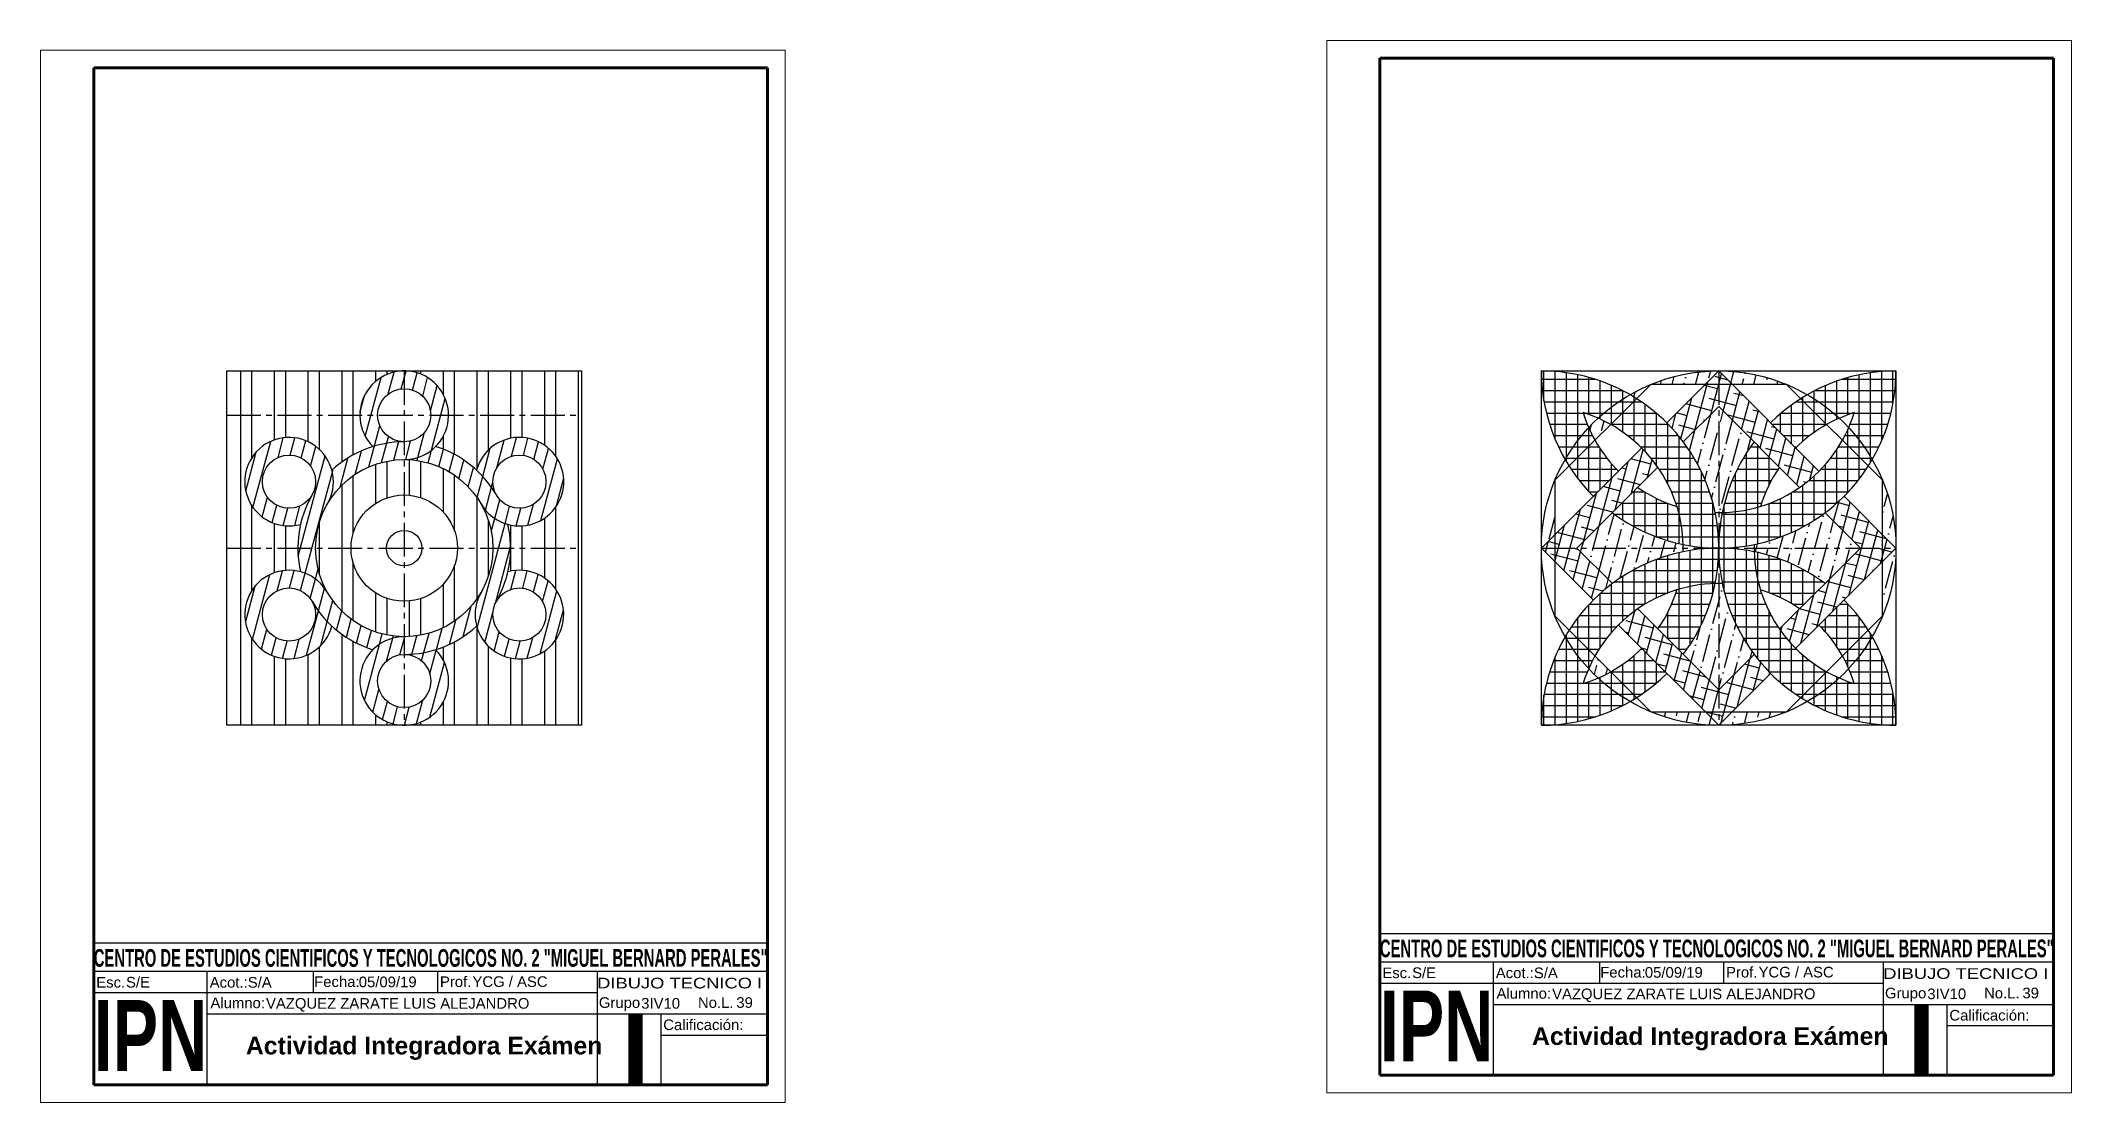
# Model space of a CAD drawing. Header units: millimetres. Extents: x 69047 to 69620, y 31794 to 32093.
import ezdxf
from ezdxf.enums import TextEntityAlignment as Align

# ---------------------------------------------------------------- set-up
doc = ezdxf.new("R2010")
doc.units = ezdxf.units.MM
doc.header["$LTSCALE"] = 0.5
doc.linetypes.add('CENTER2', pattern=[28.575, 19.05, -3.175, 3.175, -3.175])
for name, color, linetype, lineweight in [('Cuadro de Datos', 5, 'Continuous', 30), ('Linea continua fina', 1, 'Continuous', 30), ('linea continua gruesa', 4, 'Continuous', 70), ('Linea de ejes', 6, 'CENTER2', 5), ('Línea Continua Fina', 1, 'Continuous', 5), ('Margen', 4, 'Continuous', 70), ('Texto', 1, 'Continuous', 30)]:
    doc.layers.add(name, color=color, linetype=linetype, lineweight=lineweight)
doc.styles.add('IPN', font='', dxfattribs={"height": 20})
doc.styles.add('TEXT', font='arial.ttf', dxfattribs={"height": 3})
doc.styles.add('TÍTULO', font='', dxfattribs={"height": 5})
doc.styles.get('IPN').set_extended_font_data('Arial', bold=True)
doc.styles.get('TÍTULO').set_extended_font_data('Arial', bold=True)

# ---------------------------------------------------------------- blocks, each defined once
blk = doc.blocks.new('*U5')
at = {"layer": 'linea continua gruesa', "lineweight": 30}
blk.add_circle((0, 0), 7.5, dxfattribs=at)
blk.add_arc((0, 0), 12.5, 270, 224.9643, dxfattribs=at)
blk = doc.blocks.new('*U6')
at = {"layer": 'linea continua gruesa', "color": 0, "linetype": 'ByBlock', "lineweight": -2, "transparency": 16777216}
blk.add_blockref('*U5', (69150, 31987.5), dxfattribs=at)
for p, rotation in [((69117.52, 31968.75), 59.99999999999999), ((69182.48, 31968.75), 299.9999999999999), ((69117.52, 31931.25), 120), ((69182.48, 31931.25), 240), ((69150, 31912.5), 180)]:
    blk.add_blockref('*U5', p, dxfattribs=dict(at, rotation=rotation))
blk = doc.blocks.new('Cuadro de Datos Hoja A4')
at = {"layer": 'Cuadro de Datos'}
for p, q in [((15, 45), (205, 45)), ((15, 5), (15, 45)), ((205, 45), (205, 5)), ((15, 37), (205, 37)), ((47, 5), (47, 37)), ((77, 31), (77, 37)), ((112, 31), (112, 37)), ((157, 5), (157, 37)), ((15, 31), (157, 31)), ((47, 25), (205, 25)), ((175, 5), (175, 25)), ((175, 19), (205, 19)), ((205, 5), (15, 5))]:
    blk.add_line(p, q, dxfattribs=at)
at = {"layer": 'Línea Continua Fina'}
for p, q in [((0, 297), (210, 297)), ((0, 0), (0, 297)), ((210, 297), (210, 0)), ((210, 0), (0, 0))]:
    blk.add_line(p, q, dxfattribs=at)
at = {"layer": 'Margen'}
for p, q in [((15, 292), (205, 292)), ((15, 5), (15, 292)), ((205, 292), (205, 5)), ((205, 5), (15, 5))]:
    blk.add_line(p, q, dxfattribs=at)
at = {"layer": 'Línea Continua Fina', "color": 0}
for s, height, style, width, p, p2 in [('CENTRO DE ESTUDIOS CIENTIFICOS Y TECNOLOGICOS NO. 2 "MIGUEL BERNARD PERALES"', 5, 'TÍTULO', 0.597732, (15, 38.28), (205, 38.28)), ('DIBUJO TECNICO I', 3, 'TEXT', 1.23367, (156.95, 32.18), (203.48, 32.18)), ('IPN', 20, 'IPN', 0.687053, (15, 8.88), (47, 8.88))]:
    blk.add_text(s, height=height, dxfattribs=dict(at, style=style, width=width)).set_placement(p, p2, align=Align.FIT)
at = {"layer": 'Línea Continua Fina', "color": 0, "style": 'TEXT'}
for s, p in [('Esc.', (15.69, 32.39)), ('Acot.:', (47.69, 32.39)), ('Fecha:', (77.14, 32.57)), ('Prof. ', (112.61, 32.57)), ('Grupo              No.L.      ', (157.43, 26.68)), ('Calificación:', (175.59, 20.42))]:
    blk.add_text(s, height=3, dxfattribs=at).set_placement(p)
at = {"layer": 'Línea Continua Fina', "color": 0, "insert": (163.88, 24.97), "char_height": 20, "attachment_point": 1, "style": 'IPN'}
blk.add_mtext_dynamic_manual_height_columns('I', width=18, gutter_width=15, heights=[0], dxfattribs=at)
at = {"layer": 'Texto', "color": 0, "style": 'TEXT'}
blk.add_text('Alumno:', height=3, dxfattribs=at).set_placement((47.89, 26.59))
at = {"layer": 'Texto'}
for tag, p, height, style in [('ESC', (24.08, 32.42), 3, 'TEXT'), ('ACOT', (58.42, 32.39), 3, 'TEXT'), ('FECHA', (89.72, 32.51), 3, 'TEXT'), ('PROF', (121.78, 32.59), 3, 'TEXT'), ('ALUMNO', (63.56, 26.45), 3, 'TEXT'), ('GRUPO', (169.37, 26.46), 3, 'TEXT'), ('NO', (196.19, 26.69), 3, 'TEXT'), ('CUADRODEREFERENCIAS', (57.89, 13.54), 5, 'TÍTULO')]:
    blk.add_attdef(tag, p, '', height=height, dxfattribs=dict(at, style=style))

msp = doc.modelspace()

# ---------------------------------------------------------------- hatches: boundary and pattern name
at = {"layer": 'linea continua gruesa', "lineweight": 30}
h = msp.add_hatch(dxfattribs=at)
h.set_pattern_fill('ANSI32', color=0, angle=45)
h.paths.add_polyline_path([(69150, 31975), (69150, 31965, -0.414214), (69165, 31950), (69175, 31950, 0.414214)])
h.paths.add_polyline_path([(69175, 31950), (69165, 31950, -0.414214), (69150, 31935), (69150, 31925, 0.414214)], flags=17)
h.paths.add_polyline_path([(69150, 31935, -0.414214), (69135, 31950), (69125, 31950, 0.414214), (69150, 31925)], flags=17)
h.paths.add_polyline_path([(69150, 31965), (69150, 31975, 0.414214), (69125, 31950), (69135, 31950, -0.414214)])
h.paths.add_polyline_path([(69200, 32000), (69150, 32000, -0.414214), (69162.5, 31987.5), (69200, 31987.5)])
h.paths.add_polyline_path([(69150, 32000), (69100, 32000), (69100, 31987.5), (69137.5, 31987.5, -0.414214)])
h.paths.add_polyline_path([(69137.5, 31987.5), (69100, 31987.5), (69100, 31950), (69120, 31950, -0.056144), (69120.75, 31956.67, -2.412091), (69129.6, 31971.99, -0.112643), (69141.16, 31978.67, -0.198751)])
h.paths.add_polyline_path([(69179.25, 31956.67, -0.056144), (69180, 31950), (69200, 31950), (69200, 31987.5), (69162.5, 31987.5, -0.198751), (69158.84, 31978.67, -0.112643), (69170.4, 31971.99, -2.412091)])
h.paths.add_polyline_path([(69200, 31950), (69180, 31950, -0.056144), (69179.25, 31943.33, -2.412091), (69170.4, 31928.01, -0.112643), (69158.84, 31921.33, -0.667954), (69150, 31900), (69200, 31900)])
h.paths.add_polyline_path([(69141.16, 31921.33, -0.112643), (69129.6, 31928.01, -2.412091), (69120.75, 31943.33, -0.056144), (69120, 31950), (69100, 31950), (69100, 31900), (69150, 31900, -0.667954)])
h = msp.add_hatch(dxfattribs=at)
h.set_pattern_fill('ANSI31', color=1, angle=30)
h.paths.add_polyline_path([(69170.4, 31971.99, -0.074954), (69175.98, 31965, -0.131652), (69174.98, 31968.75, -1), (69189.98, 31968.75, -0.767327), (69175.98, 31965, 0.189195), (69158.84, 31978.67, -0.199074), (69150, 31975, -0.267949), (69171.65, 31962.5, 5.023256)])
h.paths.add_polyline_path([(69179.25, 31943.33, -0.074954), (69175.98, 31935, -0.767327), (69189.98, 31931.25, -1), (69174.98, 31931.25, -0.131652), (69175.98, 31935, 0.131652), (69180, 31950), (69175, 31950, -0.131652), (69171.65, 31937.5, 5.023256)])
h.paths.add_polyline_path([(69158.84, 31921.33, -0.074954), (69150, 31920, -0.414214), (69157.5, 31912.5, -0.414214), (69150, 31905), (69150, 31900, 0.667954)])
h.paths.add_polyline_path([(69142.5, 31912.5, -0.414214), (69150, 31920), (69150, 31925, 1), (69150, 31900), (69150, 31905, -0.414214)])
h.paths.add_polyline_path([(69150, 31995), (69150, 32000, 0.414214), (69137.5, 31987.5), (69142.5, 31987.5, -0.414214)])
h.paths.add_polyline_path([(69142.5, 31987.5), (69137.5, 31987.5, 0.198751), (69141.16, 31978.67, -0.074954), (69150, 31980, -0.414214)])
h.paths.add_polyline_path([(69162.5, 31987.5), (69157.5, 31987.5, -0.414214), (69150, 31980), (69150, 31975, 0.414214)])
h.paths.add_polyline_path([(69150, 32000), (69150, 31995, -0.414214), (69157.5, 31987.5), (69162.5, 31987.5, 0.414214)])
h.paths.add_polyline_path([(69120.75, 31956.67, -0.074954), (69124.02, 31965, -0.767327), (69110.02, 31968.75, -1), (69125.02, 31968.75, -0.131652), (69124.02, 31965, 0.131652), (69120, 31950), (69125, 31950, -0.131652), (69128.35, 31962.5, 5.023256)])
h.paths.add_polyline_path([(69129.6, 31928.01, -0.074954), (69124.02, 31935, -0.131652), (69125.02, 31931.25, -1), (69110.02, 31931.25, -0.767327), (69124.02, 31935, 0.189195), (69141.16, 31921.33, -0.199074), (69150, 31925, -0.267949), (69128.35, 31937.5, 5.023256)])
h.paths.add_polyline_path([(69170.4, 31928.01, -0.199074), (69171.65, 31937.5, -0.267949), (69150, 31925), (69150, 31920, 0.074954), (69158.84, 31921.33, 0.112643)])
h.paths.add_polyline_path([(69179.25, 31956.67, -0.199074), (69171.65, 31962.5, -0.131652), (69175, 31950), (69180, 31950, 0.056144)])
h.paths.add_polyline_path([(69150, 31980, 0.074954), (69141.16, 31978.67, 0.112643), (69129.6, 31971.99, -0.199074), (69128.35, 31962.5, -0.267949), (69150, 31975)])
h.paths.add_polyline_path([(69125, 31950), (69120, 31950, 0.056144), (69120.75, 31943.33, -0.199074), (69128.35, 31937.5, -0.131652)])
h = msp.add_hatch(dxfattribs=at)
h.set_pattern_fill('ANSI37', color=120, angle=45)
h.set_pattern_definition([(90, (170.6772, 0), (-3.175, 0), []), (180, (170.6772, 0), (-2e-16, -3.175), [])])
h.paths.add_polyline_path([(69497.53, 31992.18), (69490.24, 31984.89, -0.264542), (69510.66, 31951.01, 0.050448), (69520.68, 31950, 0.256382)])
h.paths.add_polyline_path([(69495.68, 31993.3, 0.131652), (69470.68, 32000, 0.131652), (69477.38, 31975, -0.0561), (69484.02, 31984, -0.028211), (69482.45, 31988.23, -0.028211), (69486.68, 31986.66, -0.0561)])
h.paths.add_polyline_path([(69485.79, 31980.44), (69478.5, 31973.15, 0.054681), (69485.32, 31964.64), (69492.39, 31971.72, -0.068707)])
h.paths.add_polyline_path([(69508.91, 31961.77, -0.077279), (69497.85, 31967.15), (69490.69, 31959.99, 0.110825), (69510.66, 31951.01, 0.068452)], flags=17)
h.paths.add_polyline_path([(69562.86, 31973.15), (69555.57, 31980.44, -0.264542), (69521.69, 31960.01, 0.050448), (69520.68, 31950, 0.256382)])
h.paths.add_polyline_path([(69570.68, 32000, 0.131652), (69545.68, 31993.3, -0.0561), (69554.68, 31986.66, -0.028211), (69558.91, 31988.23, -0.028211), (69557.34, 31984, -0.0561), (69563.98, 31975, 0.131652)])
h.paths.add_polyline_path([(69543.83, 31992.18, 0.054681), (69535.32, 31985.36), (69542.39, 31978.28, -0.068707), (69551.12, 31984.89)])
h.paths.add_polyline_path([(69545.68, 31993.3, 0.010823), (69543.83, 31992.18), (69551.12, 31984.89, -0.024876), (69554.68, 31986.66, 0.0561)])
h.paths.add_polyline_path([(69557.34, 31984, -0.024876), (69555.57, 31980.44), (69562.86, 31973.15, 0.010823), (69563.98, 31975, 0.0561)])
h.paths.add_polyline_path([(69485.79, 31980.44, -0.024876), (69484.02, 31984, 0.0561), (69477.38, 31975, 0.010823), (69478.5, 31973.15)])
h.paths.add_polyline_path([(69497.53, 31992.18, 0.010823), (69495.68, 31993.3, 0.0561), (69486.68, 31986.66, -0.024876), (69490.24, 31984.89)])
h.paths.add_polyline_path([(69537.83, 31972.82), (69530.67, 31979.98, 0.110825), (69521.69, 31960.01, 0.068452), (69532.45, 31961.77, -0.077279)], flags=17)
h.paths.add_polyline_path([(69530.69, 31948.99, 0.050448), (69520.68, 31950, 0.256382), (69543.83, 31907.82), (69551.12, 31915.11, -0.264542)])
h.paths.add_polyline_path([(69554.68, 31913.34, -0.024876), (69551.12, 31915.11), (69543.83, 31907.82, 0.010823), (69545.68, 31906.7, 0.0561)])
h.paths.add_polyline_path([(69563.98, 31925, -0.0561), (69557.34, 31916, -0.028211), (69558.91, 31911.77, -0.028211), (69554.68, 31913.34, -0.0561), (69545.68, 31906.7, 0.131652), (69570.68, 31900, 0.131652)])
h.paths.add_polyline_path([(69563.98, 31925, 0.010823), (69562.86, 31926.85), (69555.57, 31919.56, -0.024876), (69557.34, 31916, 0.0561)])
h.paths.add_polyline_path([(69562.86, 31926.85, 0.054681), (69556.03, 31935.36), (69548.96, 31928.28, -0.068707), (69555.57, 31919.56)])
h.paths.add_polyline_path([(69530.69, 31948.99, 0.068452), (69532.45, 31938.23, -0.077279), (69543.5, 31932.85), (69550.66, 31940.01, 0.110825)], flags=17)
h.paths.add_polyline_path([(69520.68, 31950, 0.256382), (69478.5, 31926.85), (69485.79, 31919.56, -0.264542), (69519.66, 31939.99, 0.050448)])
h.paths.add_polyline_path([(69478.5, 31926.85, 0.010823), (69477.38, 31925, 0.0561), (69484.02, 31916, -0.024876), (69485.79, 31919.56)])
h.paths.add_polyline_path([(69486.68, 31913.34, -0.028211), (69482.45, 31911.77, -0.028211), (69484.02, 31916, -0.0561), (69477.38, 31925, 0.131652), (69470.68, 31900, 0.131652), (69495.68, 31906.7, -0.0561)])
h.paths.add_polyline_path([(69506.03, 31914.64), (69498.96, 31921.72, -0.068707), (69490.24, 31915.11), (69497.53, 31907.82, 0.054681)])
h.paths.add_polyline_path([(69490.24, 31915.11, -0.024876), (69486.68, 31913.34, 0.0561), (69495.68, 31906.7, 0.010823), (69497.53, 31907.82)])
h.paths.add_polyline_path([(69519.66, 31939.99, 0.068452), (69508.91, 31938.23, -0.077279), (69503.53, 31927.18), (69510.69, 31920.02, 0.110825)], flags=17)
h = msp.add_hatch(dxfattribs=at)
h.set_pattern_fill('ANSI38', color=2, angle=30)
h.set_pattern_definition([(75, (170.6772, 0), (-3.0668145, 0.82175047), []), (165, (170.6772, 0), (-6.95537947, -1.42331356), [7.9375, -4.7625])])
h.paths.add_polyline_path([(69503.53, 31972.82, 0.044577), (69498.96, 31978.28), (69474.48, 31953.81), (69474.48, 31950), (69480.7, 31950)])
h.paths.add_polyline_path([(69480.7, 31950), (69474.48, 31950), (69474.48, 31946.19), (69485.32, 31935.36, -0.035585), (69490.69, 31940.01)])
h.paths.add_polyline_path([(69497.85, 31932.85, 0.044577), (69492.39, 31928.28), (69516.87, 31903.81), (69520.68, 31903.81), (69520.68, 31910.03)])
h.paths.add_polyline_path([(69535.32, 31914.64, -0.035585), (69530.67, 31920.02), (69520.68, 31910.03), (69520.68, 31903.81), (69524.48, 31903.81)])
h.paths.add_polyline_path([(69566.87, 31946.19), (69566.87, 31950), (69560.65, 31950), (69537.83, 31927.18, 0.044577), (69542.39, 31921.72)])
h.paths.add_polyline_path([(69566.87, 31953.81), (69556.03, 31964.64, -0.035585), (69550.66, 31959.99), (69560.65, 31950), (69566.87, 31950)])
h.paths.add_polyline_path([(69524.48, 31996.19), (69520.68, 31996.19), (69520.68, 31989.97), (69543.5, 31967.15, 0.044577), (69548.96, 31971.72)])
h.paths.add_polyline_path([(69520.68, 31989.97), (69520.68, 31996.19), (69516.87, 31996.19), (69506.03, 31985.36, -0.035585), (69510.69, 31979.98)])
h.paths.add_polyline_path([(69520.68, 32000), (69516.87, 31996.19), (69520.68, 31996.19)])
h.paths.add_polyline_path([(69520.68, 32000), (69520.68, 31996.19), (69524.48, 31996.19)])
h.paths.add_polyline_path([(69566.87, 31953.81), (69566.87, 31950), (69570.68, 31950)])
h.paths.add_polyline_path([(69570.68, 31950), (69566.87, 31950), (69566.87, 31946.19)])
h.paths.add_polyline_path([(69524.48, 31903.81), (69520.68, 31903.81), (69520.68, 31900)])
h.paths.add_polyline_path([(69520.68, 31903.81), (69516.87, 31903.81), (69520.68, 31900)])
h.paths.add_polyline_path([(69474.48, 31950), (69470.68, 31950), (69474.48, 31946.19)])
h.paths.add_polyline_path([(69474.48, 31953.81), (69470.68, 31950), (69474.48, 31950)])
h = msp.add_hatch(dxfattribs=at)
h.set_pattern_fill('ANSI36', color=224, angle=30)
h.set_pattern_definition([(75, (170.6772, 0), (-1.62875118, 6.18867584), [7.9375, -1.5875, 0, -1.5875])])
h.paths.add_polyline_path([(69490.69, 31959.99), (69480.7, 31950), (69510.68, 31950, 0.006331), (69510.66, 31951.01, -0.110825)])
h.paths.add_polyline_path([(69510.66, 31948.99, 0.006331), (69510.68, 31950), (69480.7, 31950), (69490.69, 31940.01, -0.110825)])
h.paths.add_polyline_path([(69550.66, 31959.99, -0.110825), (69530.69, 31951.01, 0.006331), (69530.68, 31950), (69560.65, 31950)])
h.paths.add_polyline_path([(69560.65, 31950), (69530.68, 31950, 0.006331), (69530.69, 31948.99, -0.110825), (69550.66, 31940.01)])
h.paths.add_polyline_path([(69521.69, 31939.99, 0.006331), (69520.68, 31940), (69520.68, 31910.03), (69530.67, 31920.02, -0.110825)])
h.paths.add_polyline_path([(69520.68, 31940, 0.006331), (69519.66, 31939.99, -0.110825), (69510.69, 31920.02), (69520.68, 31910.03)])
h.paths.add_polyline_path([(69520.68, 31989.97), (69510.69, 31979.98, -0.110825), (69519.66, 31960.01, 0.006331), (69520.68, 31960)])
h.paths.add_polyline_path([(69530.67, 31979.98), (69520.68, 31989.97), (69520.68, 31960, 0.006331), (69521.69, 31960.01, -0.110825)])
h.paths.add_polyline_path([(69520.68, 32000, 0.098491), (69501.54, 31996.19), (69516.87, 31996.19)])
h.paths.add_polyline_path([(69520.68, 32000), (69524.48, 31996.19), (69539.81, 31996.19, 0.098491)])
h.paths.add_polyline_path([(69566.87, 31969.13), (69566.87, 31953.81), (69570.68, 31950, 0.098491)])
h.paths.add_polyline_path([(69570.68, 31950), (69566.87, 31946.19), (69566.87, 31930.87, 0.098491)])
h.paths.add_polyline_path([(69539.81, 31903.81), (69524.48, 31903.81), (69520.68, 31900, 0.098491)])
h.paths.add_polyline_path([(69516.87, 31903.81), (69501.54, 31903.81, 0.098491), (69520.68, 31900)])
h.paths.add_polyline_path([(69485.79, 31919.56, 0.024876), (69484.02, 31916, 0.01882), (69486.68, 31913.34, 0.024876), (69490.24, 31915.11)])
h.paths.add_polyline_path([(69477.38, 31975, 0.032737), (69474.48, 31969.13), (69478.5, 31973.15, -0.010823)])
h.paths.add_polyline_path([(69501.54, 31996.19, 0.032737), (69495.68, 31993.3, -0.010823), (69497.53, 31992.18)])
h.paths.add_polyline_path([(69490.24, 31984.89, 0.024876), (69486.68, 31986.66, 0.01882), (69484.02, 31984, 0.024876), (69485.79, 31980.44)])
h.paths.add_polyline_path([(69474.48, 31969.13, 0.098491), (69470.68, 31950), (69474.48, 31953.81)])

# ---------------------------------------------------------------- linework, layer by layer
at = {"layer": 'Linea continua fina', "lineweight": 30}
for points in [[(69100, 32000), (69200, 32000), (69200, 31900), (69100, 31900)], [(69470.68, 32000), (69570.68, 32000), (69570.68, 31900), (69470.68, 31900)]]:
    msp.add_lwpolyline(points, close=True, dxfattribs=at)
at = {"layer": 'Linea continua fina', "color": 1, "lineweight": 30}
msp.add_lwpolyline([(69501.54, 31996.19), (69474.48, 31969.13), (69474.48, 31930.87), (69501.54, 31903.81), (69539.81, 31903.81), (69566.87, 31930.87), (69566.87, 31969.13), (69539.81, 31996.19)], close=True, dxfattribs=at)
at = {"layer": 'Linea continua fina', "lineweight": 30}
for radius in [15, 5]:
    msp.add_circle((69150, 31950), radius, dxfattribs=at)
at = {"layer": 'linea continua gruesa', "lineweight": 30}
for p, q in [((69520.68, 32000), (69506.03, 31985.36)), ((69548.96, 31971.72), (69520.68, 32000)), ((69520.68, 31989.97), (69510.69, 31979.98)), ((69543.5, 31967.15), (69520.68, 31989.97)), ((69498.96, 31978.28), (69470.68, 31950)), ((69503.53, 31972.82), (69480.7, 31950)), ((69570.68, 31950), (69556.03, 31964.64)), ((69560.65, 31950), (69550.66, 31959.99)), ((69470.68, 31950), (69485.32, 31935.36)), ((69480.7, 31950), (69490.69, 31940.01)), ((69537.83, 31927.18), (69560.65, 31950)), ((69542.39, 31921.72), (69570.68, 31950)), ((69497.85, 31932.85), (69520.68, 31910.03)), ((69492.39, 31928.28), (69520.68, 31900)), ((69520.68, 31910.03), (69530.67, 31920.02)), ((69520.68, 31900), (69535.32, 31914.64))]:
    msp.add_line(p, q, dxfattribs=at)
for centre, radius in [((69520.68, 31950), 50), ((69150, 31950), 25)]:
    msp.add_circle(centre, radius, dxfattribs=at)
for centre, radius, start, end in [((69520.68, 32000), 50, 180, 225), ((69520.68, 32000), 50, 180, 225), ((69470.68, 31950), 50, 323.152, 90), ((69520.68, 32000), 50, 233.152, 0), ((69520.68, 32000), 50, 233.152, 0), ((69570.68, 31950), 50, 90, 135), ((69520.68, 32000), 40, 197.1144, 225), ((69520.68, 32000), 40, 197.1144, 225), ((69470.68, 31950), 40, 358.5491, 72.8856), ((69520.68, 32000), 40, 268.5491, 342.8856), ((69520.68, 32000), 40, 268.5491, 342.8856), ((69570.68, 31950), 40, 107.1144, 135), ((69150, 31950), 30, 90, 132.8538), ((69150, 31950), 30, 30, 72.8538), ((69570.68, 31950), 50, 143.152, 270), ((69570.68, 31950), 40, 145.2096, 162.8856), ((69520.68, 32000), 40, 235.2096, 252.8856), ((69520.68, 32000), 40, 235.2096, 252.8856), ((69150, 31950), 30, 150, 192.8538), ((69150, 31950), 30, 330, 12.8538), ((69520.68, 31900), 50, 53.152, 180), ((69570.68, 31950), 40, 178.5491, 252.8856), ((69520.68, 31900), 40, 88.5491, 162.8856), ((69470.68, 31950), 40, 325.2096, 342.8856), ((69520.68, 31900), 40, 55.2096, 72.8856), ((69150, 31950), 30, 210, 252.8538), ((69520.68, 31900), 50, 0, 45), ((69150, 31950), 30, 270, 312.8538), ((69520.68, 31900), 40, 17.1144, 45), ((69470.68, 31950), 40, 287.1144, 315), ((69470.68, 31950), 50, 270, 315)]:
    msp.add_arc(centre, radius, start, end, dxfattribs=at)
at = {"layer": 'Linea de ejes', "lineweight": 30}
for p, q in [((69150, 32000), (69150, 31900)), ((69520.68, 32000), (69520.68, 31900)), ((69100, 31950), (69200, 31950)), ((69470.68, 31950), (69570.68, 31950))]:
    msp.add_line(p, q, dxfattribs=at)
at = {"layer": 'Linea de ejes', "linetype": 'CENTER2', "lineweight": 30}
msp.add_line((69100, 31987.5), (69200, 31987.5), dxfattribs=at)

# ---------------------------------------------------------------- block references
at = {"layer": 'linea continua gruesa', "lineweight": 30}
for p in [(69410.14, 31796.24), (69047.46, 31793.56)]:
    msp.add_blockref('Cuadro de Datos Hoja A4', p, dxfattribs=at).add_auto_attribs({'CUADRODEREFERENCIAS': 'Actividad Integradora Exámen', 'NO': '39', 'GRUPO': '3IV10', 'PROF': 'YCG / ASC', 'ACOT': 'S/A', 'ESC': 'S/E', 'ALUMNO': 'VAZQUEZ ZARATE LUIS ALEJANDRO', 'FECHA': '05/09/19'})
msp.add_blockref('*U6', (0, 0), dxfattribs=at)

doc.saveas('drawing.dxf')
